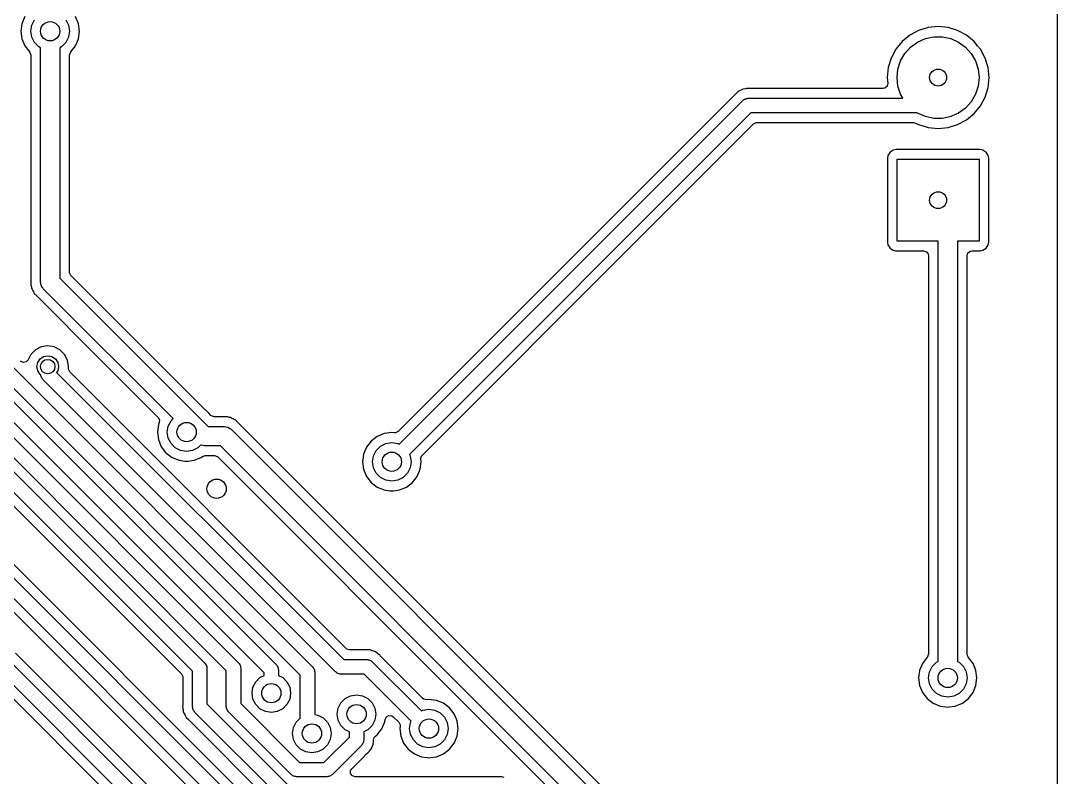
# Model space of a CAD drawing. Extents: x 0 to 2.79, y -2.39 to 0.
# Drawn here: x 1.945 to 2.791, y -1.131 to -0.514 of the extents above; entities that cross this region are included whole.
import ezdxf

# ---------------------------------------------------------------- set-up
doc = ezdxf.new("R2010")
doc.units = 0
doc.header["$MEASUREMENT"] = 0
doc.layers.add('BLACK', color=7, linetype='CONTINUOUS')

msp = doc.modelspace()

# ---------------------------------------------------------------- linework, layer by layer
at = {"layer": 'BLACK', "linetype": 'CONTINUOUS'}
for p, q in [((2.79093, -0.005098), (2.79093, -2.38703)), ((1.94864, -0.510912), (1.94626, -0.516663)), ((1.95431, -0.517968), (1.95655, -0.513578)), ((1.98203, -0.513578), (1.98427, -0.517968)), ((1.99232, -0.516663), (1.98994, -0.510912)), ((1.94626, -0.516663), (1.94545, -0.522835)), ((1.94545, -0.522835), (1.94545, -0.522835)), ((1.94545, -0.522835), (1.94626, -0.529006)), ((1.94626, -0.516663), (1.94626, -0.516663)), ((1.95354, -0.522835), (1.95431, -0.517968)), ((1.95431, -0.527701), (1.95354, -0.522835)), ((1.98427, -0.517968), (1.98504, -0.522835)), ((1.98504, -0.522835), (1.98427, -0.527701)), ((1.99314, -0.522835), (1.99232, -0.516663)), ((1.99232, -0.529006), (1.99314, -0.522835)), ((2.6778, -0.522235), (2.67061, -0.526075)), ((2.68559, -0.51987), (2.6778, -0.522235)), ((2.6937, -0.519072), (2.68559, -0.51987)), ((2.68559, -0.51987), (2.68559, -0.51987)), ((2.70181, -0.51987), (2.6937, -0.519072)), ((2.6937, -0.519072), (2.6937, -0.519072)), ((2.7096, -0.522235), (2.70181, -0.51987)), ((2.70181, -0.51987), (2.70181, -0.51987)), ((2.71679, -0.526075), (2.7096, -0.522235)), ((1.94626, -0.529006), (1.94626, -0.529007)), ((1.94626, -0.529007), (1.94864, -0.534757)), ((1.95655, -0.532091), (1.95431, -0.527701)), ((1.96003, -0.535575), (1.95655, -0.532091)), ((1.98203, -0.532091), (1.97855, -0.535575)), ((1.98427, -0.527701), (1.98203, -0.532091)), ((1.98994, -0.534758), (1.99232, -0.529006)), ((2.66431, -0.531244), (2.65915, -0.537541)), ((2.67061, -0.526075), (2.66431, -0.531244)), ((2.66431, -0.531244), (2.66431, -0.531244)), ((2.67131, -0.535761), (2.67697, -0.531649)), ((2.67697, -0.531649), (2.68336, -0.528803)), ((2.68336, -0.528803), (2.6902, -0.527349)), ((2.6902, -0.527349), (2.6972, -0.527349)), ((2.6972, -0.527349), (2.70404, -0.528803)), ((2.70404, -0.528803), (2.71043, -0.531649)), ((2.71043, -0.531649), (2.71609, -0.535761)), ((2.72171, -0.530112), (2.71679, -0.526075)), ((2.72309, -0.531244), (2.72171, -0.530112)), ((2.72597, -0.534757), (2.72309, -0.531244)), ((2.72309, -0.531244), (2.72309, -0.531244)), ((1.94864, -0.534757), (1.94864, -0.534757)), ((1.94864, -0.534757), (1.95259, -0.539899)), ((1.95259, -0.539899), (1.95253, -0.539941)), ((1.95253, -0.539941), (1.95348, -0.541794)), ((1.96142, -0.536279), (1.96003, -0.535575)), ((1.96142, -0.727396), (1.96142, -0.536279)), ((1.97855, -0.535575), (1.97717, -0.536279)), ((1.97717, -0.536279), (1.97717, -0.724135)), ((1.98506, -0.542404), (1.9858, -0.540113)), ((1.9858, -0.540113), (1.98609, -0.539777)), ((1.98609, -0.539777), (1.98615, -0.539696)), ((1.98615, -0.539696), (1.98994, -0.534758)), ((2.65915, -0.537541), (2.65531, -0.544726)), ((2.66313, -0.547019), (2.66663, -0.54096)), ((2.66663, -0.54096), (2.67131, -0.535761)), ((2.71609, -0.535761), (2.72077, -0.54096)), ((2.72077, -0.54096), (2.72427, -0.547019)), ((2.72826, -0.537541), (2.72597, -0.534757)), ((2.7321, -0.544726), (2.72826, -0.537541)), ((1.95348, -0.541794), (1.95352, -0.542404)), ((1.95352, -0.542404), (1.95352, -0.729894)), ((1.98506, -0.719251), (1.98506, -0.542404)), ((2.65531, -0.544726), (2.65294, -0.552522)), ((2.66097, -0.553672), (2.66313, -0.547019)), ((2.72427, -0.547019), (2.72643, -0.553672)), ((2.73366, -0.549892), (2.7321, -0.544726)), ((2.65294, -0.552522), (2.65214, -0.56063)), ((2.65294, -0.552522), (2.65294, -0.552522)), ((2.66024, -0.56063), (2.66097, -0.553672)), ((2.72643, -0.553672), (2.72717, -0.56063)), ((2.73446, -0.552522), (2.73366, -0.549892)), ((2.73526, -0.56063), (2.73446, -0.552522)), ((2.73446, -0.552522), (2.73446, -0.552522)), ((2.65261, -0.565386), (2.65209, -0.567739)), ((2.65214, -0.56063), (2.65214, -0.56063)), ((2.65214, -0.56063), (2.65261, -0.565386)), ((2.66097, -0.567588), (2.66024, -0.56063)), ((2.72717, -0.56063), (2.72643, -0.567588)), ((2.73446, -0.568737), (2.73526, -0.56063)), ((2.73526, -0.56063), (2.73526, -0.56063)), ((2.5286, -0.573937), (2.25322, -0.849315)), ((2.52865, -0.573879), (2.5286, -0.573937)), ((2.52999, -0.572424), (2.52865, -0.573879)), ((2.53022, -0.572247), (2.52999, -0.572424)), ((2.53045, -0.572079), (2.53022, -0.572247)), ((2.53223, -0.57121), (2.53045, -0.572079)), ((2.5323, -0.571173), (2.53223, -0.57121)), ((2.53404, -0.570233), (2.5323, -0.571173)), ((2.53431, -0.570139), (2.53404, -0.570233)), ((2.53459, -0.570056), (2.53431, -0.570139)), ((2.53655, -0.569812), (2.53459, -0.570056)), ((2.53663, -0.5698), (2.53655, -0.569812)), ((2.53744, -0.569665), (2.53663, -0.5698)), ((2.53761, -0.569665), (2.53744, -0.569665)), ((2.53785, -0.56965), (2.53761, -0.569665)), ((2.53916, -0.569487), (2.53785, -0.56965)), ((2.53962, -0.569582), (2.53916, -0.569487)), ((2.54042, -0.569665), (2.53962, -0.569582)), ((2.64873, -0.569665), (2.54042, -0.569665)), ((2.65029, -0.569339), (2.64873, -0.569665)), ((2.65209, -0.567739), (2.65029, -0.569339)), ((2.66313, -0.574241), (2.66097, -0.567588)), ((2.66504, -0.577559), (2.66313, -0.574241)), ((2.72427, -0.574241), (2.72077, -0.5803)), ((2.72643, -0.567588), (2.72427, -0.574241)), ((2.7321, -0.576534), (2.73446, -0.568738)), ((2.73446, -0.568738), (2.73446, -0.568737)), ((2.25406, -0.859632), (2.53441, -0.579289)), ((2.53441, -0.579289), (2.53508, -0.5789)), ((2.53508, -0.5789), (2.53563, -0.57835)), ((2.53563, -0.57835), (2.53638, -0.578149)), ((2.53638, -0.578149), (2.53705, -0.57776)), ((2.53705, -0.57776), (2.53783, -0.57776)), ((2.53783, -0.57776), (2.53858, -0.577559)), ((2.53858, -0.577559), (2.66504, -0.577559)), ((2.72077, -0.5803), (2.71609, -0.585499)), ((2.72826, -0.583719), (2.7321, -0.576534)), ((2.54103, -0.58937), (2.26241, -0.867984)), ((2.67664, -0.58937), (2.54103, -0.58937)), ((2.67697, -0.589611), (2.67664, -0.58937)), ((2.68336, -0.592457), (2.67697, -0.589611)), ((2.71043, -0.589611), (2.70404, -0.592457)), ((2.71609, -0.585499), (2.71043, -0.589611)), ((2.71679, -0.595184), (2.72309, -0.590016)), ((2.72309, -0.590016), (2.72826, -0.583719)), ((2.44669, -0.694872), (2.54316, -0.598405)), ((2.54316, -0.598405), (2.5453, -0.597312)), ((2.5453, -0.597312), (2.54591, -0.597264)), ((2.54591, -0.597264), (2.67353, -0.597264)), ((2.67353, -0.597264), (2.67536, -0.597724)), ((2.67536, -0.597724), (2.6778, -0.599025)), ((2.6778, -0.599025), (2.6778, -0.599025)), ((2.6778, -0.599025), (2.68323, -0.600672)), ((2.6902, -0.593911), (2.68336, -0.592457)), ((2.6972, -0.593911), (2.6902, -0.593911)), ((2.70404, -0.592457), (2.6972, -0.593911)), ((2.70181, -0.60139), (2.7096, -0.599025)), ((2.7096, -0.599025), (2.71679, -0.595184)), ((2.68323, -0.600672), (2.68559, -0.60139)), ((2.68559, -0.60139), (2.68559, -0.60139)), ((2.68559, -0.60139), (2.6937, -0.602188)), ((2.6937, -0.602188), (2.70181, -0.60139)), ((2.6937, -0.602188), (2.6937, -0.602188)), ((2.6937, -0.602188), (2.6937, -0.602188)), ((2.70181, -0.60139), (2.70181, -0.60139)), ((2.70181, -0.60139), (2.70181, -0.60139)), ((2.6528, -0.624086), (2.65234, -0.626387)), ((2.65455, -0.621474), (2.6528, -0.624085)), ((2.6528, -0.624085), (2.6528, -0.624086)), ((2.65716, -0.61973), (2.65455, -0.621474)), ((2.65455, -0.621474), (2.65455, -0.621474)), ((2.65946, -0.619272), (2.65716, -0.61973)), ((2.65716, -0.61973), (2.65716, -0.61973)), ((2.72794, -0.619272), (2.65946, -0.619272)), ((2.65946, -0.619272), (2.65946, -0.619272)), ((2.65946, -0.619272), (2.65946, -0.619272)), ((2.73025, -0.61973), (2.72794, -0.619272)), ((2.72794, -0.619272), (2.72794, -0.619272)), ((2.73109, -0.620294), (2.73025, -0.61973)), ((2.73025, -0.61973), (2.73025, -0.61973)), ((2.73025, -0.61973), (2.73025, -0.61973)), ((2.73025, -0.61973), (2.73025, -0.61973)), ((2.73286, -0.621474), (2.73109, -0.620294)), ((2.7346, -0.624085), (2.73286, -0.621474)), ((2.73506, -0.626388), (2.7346, -0.624085)), ((2.65234, -0.626387), (2.65234, -0.626388)), ((2.65234, -0.626388), (2.65234, -0.694872)), ((2.66024, -0.694094), (2.66024, -0.627165)), ((2.66024, -0.627165), (2.72717, -0.627165)), ((2.72717, -0.627165), (2.72717, -0.694094)), ((2.73506, -0.694872), (2.73506, -0.626388)), ((2.27273, -0.86883), (2.44669, -0.694872)), ((2.65234, -0.694872), (2.6528, -0.697174)), ((2.65234, -0.694872), (2.65234, -0.694872)), ((2.6528, -0.697174), (2.6528, -0.697175)), ((2.6528, -0.697175), (2.65449, -0.699704)), ((2.65449, -0.699704), (2.65455, -0.699786)), ((2.65455, -0.699786), (2.65716, -0.70153)), ((2.65716, -0.70153), (2.65891, -0.701878)), ((2.65891, -0.701878), (2.65946, -0.701988)), ((2.6937, -0.694094), (2.66024, -0.694094)), ((2.6937, -1.03695), (2.6937, -0.694094)), ((2.72717, -0.694094), (2.70945, -0.694094)), ((2.70945, -0.694094), (2.70945, -1.03695)), ((2.72794, -0.701988), (2.73025, -0.70153)), ((2.73025, -0.70153), (2.73286, -0.699786)), ((2.73286, -0.699786), (2.7346, -0.697174)), ((2.7346, -0.697174), (2.73506, -0.694872)), ((1.78871, -0.703698), (2.12307, -1.03806)), ((2.65946, -0.701988), (2.65946, -0.701988)), ((2.65946, -0.701988), (2.65946, -0.701988)), ((2.65946, -0.701988), (2.68191, -0.701988)), ((2.68191, -0.701988), (2.6842, -0.702733)), ((2.6842, -0.702733), (2.68562, -0.704681)), ((2.68562, -0.704681), (2.68581, -0.705886)), ((2.68581, -0.705886), (2.68581, -1.03082)), ((2.71734, -0.705886), (2.71809, -0.703595)), ((2.71734, -1.03082), (2.71734, -0.705886)), ((2.71809, -0.703595), (2.72004, -0.702179)), ((2.72004, -0.702179), (2.72124, -0.701988)), ((2.72124, -0.701988), (2.72794, -0.701988)), ((2.72794, -0.701988), (2.72794, -0.701988)), ((2.11299, -1.04469), (1.78209, -0.71378)), ((1.82953, -0.715296), (2.15391, -1.03968)), ((2.14383, -1.0463), (1.81945, -0.721918)), ((1.97717, -0.724135), (2.09831, -0.845276)), ((1.98511, -0.71986), (1.98506, -0.719251)), ((1.9862, -0.722007), (1.98511, -0.71986)), ((2.09602, -0.831823), (1.9862, -0.722007)), ((1.95352, -0.729894), (1.95382, -0.730797)), ((1.95382, -0.730797), (1.95396, -0.731392)), ((1.95396, -0.731392), (1.95411, -0.73233)), ((1.95411, -0.73233), (1.95454, -0.733176)), ((1.95454, -0.733176), (1.95477, -0.733741)), ((1.95477, -0.733741), (1.95507, -0.734644)), ((1.95507, -0.734644), (1.95507, -0.734644)), ((1.95507, -0.734644), (1.95563, -0.735413)), ((1.95563, -0.735413), (1.95594, -0.735934)), ((1.96171, -0.728684), (1.96142, -0.727396)), ((1.96186, -0.729997), (1.96171, -0.728684)), ((1.9621, -0.730376), (1.96186, -0.729997)), ((1.9622, -0.730813), (1.9621, -0.730376)), ((1.96302, -0.731846), (1.9622, -0.730813)), ((1.96372, -0.732964), (1.96302, -0.731846)), ((2.06961, -0.838851), (1.96372, -0.732964)), ((1.88543, -0.743363), (2.18344, -1.04137)), ((1.95594, -0.735934), (1.95638, -0.73678)), ((1.95638, -0.73678), (1.95638, -0.73678)), ((1.95638, -0.73678), (1.95717, -0.737571)), ((1.95717, -0.737571), (1.95717, -0.737571)), ((1.95717, -0.737571), (1.95726, -0.737668)), ((1.95726, -0.737668), (1.95726, -0.737669)), ((1.95726, -0.737669), (2.01009, -0.790491)), ((2.17336, -1.04799), (1.87535, -0.749984)), ((1.81205, -0.754879), (2.09551, -1.03834)), ((2.08543, -1.04497), (1.80543, -0.764961)), ((1.8033, -0.773996), (2.0764, -1.04709)), ((1.95735, -0.782735), (1.9536, -0.786487)), ((1.96208, -0.780326), (1.95735, -0.782735)), ((1.96732, -0.779496), (1.96208, -0.780326)), ((1.96208, -0.780326), (1.96208, -0.780326)), ((1.97256, -0.780326), (1.96732, -0.779496)), ((1.97729, -0.782735), (1.97256, -0.780326)), ((1.97256, -0.780326), (1.97256, -0.780326)), ((1.98104, -0.786487), (1.97729, -0.782735)), ((1.97729, -0.782735), (1.97729, -0.782735)), ((1.94727, -0.792982), (1.94512, -0.791889)), ((1.94965, -0.792606), (1.94727, -0.792982)), ((1.95135, -0.790902), (1.94965, -0.792606)), ((1.9536, -0.786487), (1.95135, -0.790902)), ((1.95846, -0.796457), (1.95914, -0.793067)), ((1.95914, -0.793067), (1.96106, -0.790193)), ((1.96106, -0.790193), (1.96393, -0.788273)), ((1.96393, -0.788273), (1.96732, -0.787598)), ((1.96732, -0.787598), (1.97071, -0.788273)), ((1.97071, -0.788273), (1.97359, -0.790193)), ((1.97359, -0.790193), (1.97551, -0.793067)), ((1.97551, -0.793067), (1.97618, -0.796457)), ((1.98345, -0.791216), (1.98104, -0.786487)), ((1.98428, -0.796457), (1.98345, -0.791216)), ((2.01009, -0.790491), (2.05741, -0.837813)), ((1.95914, -0.799847), (1.95846, -0.796457)), ((1.96106, -0.80272), (1.95914, -0.799847)), ((1.96161, -0.80309), (1.96106, -0.80272)), ((1.96162, -0.803113), (1.96161, -0.80309)), ((1.96162, -0.803891), (1.96162, -0.803113)), ((1.97551, -0.799847), (1.97457, -0.801254)), ((1.97457, -0.801254), (2.20875, -1.03543)), ((1.97618, -0.796457), (1.97551, -0.799847)), ((1.98414, -0.797388), (1.98428, -0.796457)), ((1.98414, -0.798608), (1.98414, -0.797388)), ((1.98523, -0.800754), (1.98414, -0.798608)), ((2.21087, -1.0264), (1.98523, -0.800754)), ((1.96201, -0.804564), (1.96162, -0.803891)), ((1.96221, -0.805315), (1.96201, -0.804564)), ((1.96276, -0.805865), (1.96221, -0.805315)), ((1.96315, -0.806538), (1.96276, -0.805865)), ((2.20212, -1.04551), (1.96315, -0.806538)), ((2.09621, -0.831991), (2.09602, -0.831823)), ((2.09749, -0.832971), (2.09621, -0.831991)), ((2.09749, -0.832972), (2.09749, -0.832971)), ((2.09749, -0.832971), (2.09749, -0.832971)), ((2.09749, -0.832971), (2.09749, -0.832971)), ((2.09749, -0.832971), (2.09749, -0.832971)), ((2.09847, -0.834249), (2.09749, -0.832972)), ((2.09863, -0.83444), (2.09847, -0.834249)), ((2.10043, -0.83624), (2.09863, -0.83444)), ((2.1009, -0.836638), (2.10043, -0.83624)), ((2.10319, -0.837382), (2.1009, -0.836638)), ((2.05759, -0.843661), (2.05678, -0.849833)), ((2.05741, -0.837813), (2.0585, -0.83996)), ((2.05825, -0.842061), (2.05759, -0.843661)), ((2.05759, -0.843661), (2.05759, -0.843661)), ((2.0585, -0.83996), (2.05825, -0.842061)), ((2.06488, -0.849833), (2.06565, -0.844966)), ((2.06565, -0.844966), (2.06788, -0.840576)), ((2.06788, -0.840576), (2.06961, -0.838851)), ((2.09831, -0.845276), (2.11142, -0.845276)), ((2.11266, -0.837382), (2.10319, -0.837382)), ((2.11142, -0.845276), (2.11271, -0.84557)), ((2.11391, -0.837382), (2.11266, -0.837382)), ((2.11271, -0.84557), (2.11402, -0.845717)), ((2.11482, -0.837675), (2.11391, -0.837382)), ((2.11391, -0.837382), (2.11391, -0.837382)), ((2.11541, -0.837818), (2.11482, -0.837675)), ((2.11635, -0.837967), (2.11541, -0.837818)), ((2.1172, -0.838398), (2.11635, -0.837967)), ((2.11776, -0.838632), (2.1172, -0.838398)), ((2.11866, -0.838925), (2.11776, -0.838632)), ((2.1192, -0.839311), (2.11866, -0.838925)), ((2.11866, -0.838925), (2.11866, -0.838925)), ((2.11943, -0.839484), (2.1192, -0.839311)), ((2.11995, -0.839803), (2.11943, -0.839484)), ((2.1208, -0.840234), (2.11995, -0.839803)), ((2.12159, -0.841025), (2.1208, -0.840234)), ((2.1208, -0.840234), (2.1208, -0.840234)), ((2.12169, -0.841123), (2.12159, -0.841025)), ((2.12159, -0.841025), (2.12159, -0.841025)), ((2.15458, -0.874016), (2.12169, -0.841123)), ((2.12169, -0.841123), (2.12169, -0.841123)), ((1.82386, -0.853304), (2.14497, -1.17441)), ((2.14709, -1.16537), (1.83074, -0.84902)), ((2.05678, -0.849833), (2.05678, -0.849833)), ((2.05678, -0.849833), (2.05759, -0.856004)), ((2.06565, -0.854699), (2.06488, -0.849833)), ((2.11402, -0.845717), (2.1144, -0.845956)), ((2.1144, -0.845956), (2.11483, -0.846055)), ((2.11483, -0.846055), (2.11587, -0.846879)), ((2.11587, -0.846879), (2.11699, -0.847582)), ((2.11699, -0.847582), (2.55675, -1.28734)), ((2.23611, -0.853365), (2.23117, -0.857154)), ((2.24186, -0.850983), (2.23611, -0.853365)), ((2.23611, -0.853365), (2.23611, -0.853365)), ((2.24803, -0.85017), (2.24186, -0.850982)), ((2.24186, -0.850982), (2.24186, -0.850983)), ((2.24995, -0.850423), (2.24803, -0.85017)), ((2.24803, -0.85017), (2.24803, -0.85017)), ((2.25107, -0.850408), (2.24995, -0.850423)), ((2.25322, -0.849315), (2.25107, -0.850408)), ((2.05759, -0.856004), (2.05759, -0.856005)), ((2.05759, -0.856005), (2.05997, -0.861756)), ((2.05997, -0.861756), (2.05997, -0.861756)), ((2.05997, -0.861756), (2.06351, -0.866358)), ((2.06788, -0.859089), (2.06565, -0.854699)), ((2.07137, -0.862573), (2.06788, -0.859089)), ((2.09209, -0.860361), (2.08988, -0.862573)), ((2.09244, -0.860582), (2.09209, -0.860361)), ((2.09376, -0.86073), (2.09244, -0.860582)), ((2.09504, -0.861024), (2.09376, -0.86073)), ((2.10816, -0.861024), (2.09504, -0.861024)), ((2.54331, -1.29617), (2.10816, -0.861024)), ((2.22738, -0.862093), (2.225, -0.867844)), ((2.23117, -0.857154), (2.22738, -0.862093)), ((2.22738, -0.862093), (2.22738, -0.862093)), ((2.23117, -0.857154), (2.23117, -0.857154)), ((2.23529, -0.864759), (2.23878, -0.861275)), ((2.23878, -0.861275), (2.24317, -0.859038)), ((2.24317, -0.859038), (2.24803, -0.858268)), ((2.24803, -0.858268), (2.2529, -0.859038)), ((2.2529, -0.859038), (2.25406, -0.859632)), ((2.13834, -1.18449), (1.81724, -0.863386)), ((2.06351, -0.866358), (2.06376, -0.866694)), ((2.06376, -0.866694), (2.0687, -0.870484)), ((2.0687, -0.870484), (2.0687, -0.870484)), ((2.0687, -0.870484), (2.0687, -0.870484)), ((2.0687, -0.870484), (2.07445, -0.872866)), ((2.07576, -0.86481), (2.07137, -0.862573)), ((2.08062, -0.865581), (2.07576, -0.86481)), ((2.08549, -0.86481), (2.08062, -0.865581)), ((2.08988, -0.862573), (2.08549, -0.86481)), ((2.0868, -0.872866), (2.09255, -0.870484)), ((2.09255, -0.870484), (2.09354, -0.869723)), ((2.09255, -0.870484), (2.09255, -0.870484)), ((2.09255, -0.870484), (2.09255, -0.870484)), ((2.09354, -0.869723), (2.09581, -0.868919)), ((2.09581, -0.868919), (2.09591, -0.868917)), ((2.09591, -0.868917), (2.10327, -0.868917)), ((2.10327, -0.868917), (2.10556, -0.869662)), ((2.10556, -0.869662), (2.10603, -0.870059)), ((2.10603, -0.870059), (2.31997, -1.084)), ((2.225, -0.867844), (2.22419, -0.874016)), ((2.225, -0.867844), (2.225, -0.867844)), ((2.23228, -0.874016), (2.23305, -0.869149)), ((2.23305, -0.869149), (2.23529, -0.864759)), ((2.26241, -0.867984), (2.26301, -0.869149)), ((2.26301, -0.869149), (2.26378, -0.874016)), ((2.27162, -0.872094), (2.27206, -0.869726)), ((2.27206, -0.869726), (2.27273, -0.86883)), ((2.07445, -0.872866), (2.07445, -0.872866)), ((2.07445, -0.872866), (2.07908, -0.873475)), ((2.07908, -0.873475), (2.08062, -0.873679)), ((2.08062, -0.873679), (2.08186, -0.873516)), ((2.08062, -0.873679), (2.08062, -0.873679)), ((2.08062, -0.873679), (2.08062, -0.873679)), ((2.08186, -0.873516), (2.0868, -0.872866)), ((2.56321, -1.28264), (2.15458, -0.874016)), ((2.22419, -0.874016), (2.22419, -0.874016)), ((2.22419, -0.874016), (2.225, -0.880187)), ((2.23305, -0.878882), (2.23228, -0.874016)), ((2.23529, -0.883272), (2.23305, -0.878882)), ((2.26301, -0.878882), (2.26077, -0.883272)), ((2.26378, -0.874016), (2.26301, -0.878882)), ((2.27106, -0.880187), (2.27188, -0.874016)), ((2.27188, -0.874016), (2.27162, -0.872094)), ((2.225, -0.880187), (2.225, -0.880188)), ((2.225, -0.880188), (2.22738, -0.885939)), ((2.22738, -0.885939), (2.22738, -0.885939)), ((2.22738, -0.885939), (2.23117, -0.890877)), ((2.23878, -0.886756), (2.23529, -0.883272)), ((2.24317, -0.888993), (2.23878, -0.886756)), ((2.25729, -0.886756), (2.2529, -0.888993)), ((2.26077, -0.883272), (2.25729, -0.886756)), ((2.26489, -0.890877), (2.26868, -0.885939)), ((2.26868, -0.885939), (2.27106, -0.880187)), ((2.23117, -0.890877), (2.23117, -0.890877)), ((2.23117, -0.890877), (2.23611, -0.894667)), ((2.23611, -0.894667), (2.24186, -0.897049)), ((2.24803, -0.889764), (2.24317, -0.888993)), ((2.2529, -0.888993), (2.24803, -0.889764)), ((2.2542, -0.897049), (2.25995, -0.894667)), ((2.25995, -0.894667), (2.26489, -0.890877)), ((2.24186, -0.897049), (2.24649, -0.897658)), ((2.24649, -0.897658), (2.24803, -0.897861)), ((2.24803, -0.897861), (2.24927, -0.897699)), ((2.24803, -0.897861), (2.24803, -0.897861)), ((2.24803, -0.897861), (2.24803, -0.897861)), ((2.24927, -0.897699), (2.2542, -0.897049)), ((1.91255, -0.969856), (2.13146, -1.18877)), ((2.09742, -1.18656), (1.94098, -1.03012)), ((2.21134, -1.02679), (2.21087, -1.0264)), ((2.21363, -1.02754), (2.21134, -1.02679)), ((2.22763, -1.02754), (2.21363, -1.02754)), ((2.22771, -1.02754), (2.22763, -1.02754)), ((2.22958, -1.02746), (2.22771, -1.02754)), ((2.22968, -1.02746), (2.22958, -1.02746)), ((2.22997, -1.02749), (2.22968, -1.02746)), ((2.22968, -1.02746), (2.22968, -1.02746)), ((2.23026, -1.02754), (2.22997, -1.02749)), ((2.23213, -1.02818), (2.23026, -1.02754)), ((2.2322, -1.02821), (2.23213, -1.02818)), ((2.23225, -1.02822), (2.2322, -1.02821)), ((2.2341, -1.02877), (2.23225, -1.02822)), ((2.23436, -1.0289), (2.2341, -1.02877)), ((2.2341, -1.02877), (2.2341, -1.02877)), ((2.23461, -1.02903), (2.23436, -1.0289)), ((2.23617, -1.03025), (2.23461, -1.02903)), ((2.23624, -1.0303), (2.23617, -1.03025)), ((2.2369, -1.03077), (2.23624, -1.0303)), ((2.23702, -1.03089), (2.2369, -1.03077)), ((2.2372, -1.03105), (2.23702, -1.03089)), ((2.23825, -1.03186), (2.2372, -1.03105)), ((2.68581, -1.03082), (2.68506, -1.03311)), ((2.71739, -1.03143), (2.71734, -1.03082)), ((2.71834, -1.03329), (2.71739, -1.03143)), ((1.9341, -1.03441), (2.09485, -1.19516)), ((2.09551, -1.03834), (2.0959, -1.03902)), ((2.0959, -1.03902), (2.09645, -1.03957)), ((2.09645, -1.03957), (2.09665, -1.04032)), ((2.12307, -1.03806), (2.12346, -1.03874)), ((2.12346, -1.03874), (2.12401, -1.03929)), ((2.12401, -1.03929), (2.12421, -1.04004)), ((2.12421, -1.04004), (2.1246, -1.04071)), ((2.15391, -1.03968), (2.1543, -1.04035)), ((2.20875, -1.03543), (2.22795, -1.03543)), ((2.22795, -1.03543), (2.2287, -1.03563)), ((2.2287, -1.03563), (2.22948, -1.03563)), ((2.22948, -1.03563), (2.23015, -1.03602)), ((2.23015, -1.03602), (2.23091, -1.03622)), ((2.23091, -1.03622), (2.23146, -1.03677)), ((2.23146, -1.03677), (2.23213, -1.03716)), ((2.23213, -1.03716), (2.27229, -1.07733)), ((2.2385, -1.03225), (2.23825, -1.03186)), ((2.23901, -1.03288), (2.2385, -1.03225)), ((2.27314, -1.06701), (2.23901, -1.03288)), ((2.68092, -1.03847), (2.67854, -1.04422)), ((2.68477, -1.03345), (2.68092, -1.03847)), ((2.68092, -1.03847), (2.68092, -1.03847)), ((2.68506, -1.03311), (2.68477, -1.03345)), ((2.68883, -1.04114), (2.69232, -1.03765)), ((2.69232, -1.03765), (2.6937, -1.03695)), ((2.70945, -1.03695), (2.71083, -1.03765)), ((2.71083, -1.03765), (2.71432, -1.04114)), ((2.71828, -1.03333), (2.71834, -1.03329)), ((2.72223, -1.03847), (2.71828, -1.03333)), ((2.72395, -1.04264), (2.72223, -1.03847)), ((2.72223, -1.03847), (2.72223, -1.03847)), ((2.0865, -1.20351), (1.92748, -1.04449)), ((2.0764, -1.04709), (2.07749, -1.04924)), ((2.08543, -1.07402), (2.08543, -1.04497)), ((2.09665, -1.04032), (2.09704, -1.04099)), ((2.09704, -1.04099), (2.09704, -1.04177)), ((2.09704, -1.04177), (2.09724, -1.04252)), ((2.09724, -1.04252), (2.09724, -1.07157)), ((2.11299, -1.07374), (2.11299, -1.04469)), ((2.1246, -1.04071), (2.1246, -1.04149)), ((2.1246, -1.04149), (2.1248, -1.04224)), ((2.1248, -1.04224), (2.1248, -1.07129)), ((2.14048, -1.0501), (2.14383, -1.0484)), ((2.14383, -1.0484), (2.14383, -1.0463)), ((2.1543, -1.04035), (2.15485, -1.0409)), ((2.15485, -1.0409), (2.15505, -1.04165)), ((2.15505, -1.04165), (2.15544, -1.04233)), ((2.15544, -1.04233), (2.15544, -1.0431)), ((2.15544, -1.0431), (2.15564, -1.04386)), ((2.15564, -1.04386), (2.15564, -1.0484)), ((2.15564, -1.0484), (2.15899, -1.0501)), ((2.17336, -1.08321), (2.17336, -1.04799)), ((2.18344, -1.04137), (2.18383, -1.04204)), ((2.18383, -1.04204), (2.18438, -1.04259)), ((2.18438, -1.04259), (2.18458, -1.04334)), ((2.18458, -1.04334), (2.18497, -1.04402)), ((2.18497, -1.04402), (2.18497, -1.04479)), ((2.18497, -1.04479), (2.18517, -1.04554)), ((2.18517, -1.04554), (2.18517, -1.0803)), ((2.2028, -1.0459), (2.20212, -1.04551)), ((2.20335, -1.04645), (2.2028, -1.0459)), ((2.2041, -1.04665), (2.20335, -1.04645)), ((2.20477, -1.04704), (2.2041, -1.04665)), ((2.20555, -1.04704), (2.20477, -1.04704)), ((2.2063, -1.04724), (2.20555, -1.04704)), ((2.22551, -1.04724), (2.2063, -1.04724)), ((2.26394, -1.08568), (2.22551, -1.04724)), ((2.67854, -1.04422), (2.67773, -1.05039)), ((2.67854, -1.04422), (2.67854, -1.04422)), ((2.68583, -1.05039), (2.6866, -1.04553)), ((2.6866, -1.04553), (2.68883, -1.04114)), ((2.71432, -1.04114), (2.71655, -1.04553)), ((2.71655, -1.04553), (2.71732, -1.05039)), ((2.72461, -1.04422), (2.72395, -1.04264)), ((2.72542, -1.05039), (2.72461, -1.04422)), ((1.92535, -1.05352), (2.0779, -1.20608)), ((2.07749, -1.04924), (2.07754, -1.04985)), ((2.07754, -1.04985), (2.07754, -1.07218)), ((2.13476, -1.05798), (2.13699, -1.05359)), ((2.13699, -1.05359), (2.14048, -1.0501)), ((2.15899, -1.0501), (2.16248, -1.05359)), ((2.16248, -1.05359), (2.16471, -1.05798)), ((2.67773, -1.05039), (2.67773, -1.05039)), ((2.67773, -1.05039), (2.67854, -1.05657)), ((2.67854, -1.05657), (2.67854, -1.05657)), ((2.67854, -1.05657), (2.68092, -1.06232)), ((2.6866, -1.05526), (2.68583, -1.05039)), ((2.68883, -1.05965), (2.6866, -1.05526)), ((2.71655, -1.05526), (2.71432, -1.05965)), ((2.71732, -1.05039), (2.71655, -1.05526)), ((2.72223, -1.06232), (2.72461, -1.05657)), ((2.72461, -1.05657), (2.72542, -1.05039)), ((2.13399, -1.06284), (2.13476, -1.05798)), ((2.13476, -1.06771), (2.13399, -1.06284)), ((2.16471, -1.05798), (2.16548, -1.06284)), ((2.16548, -1.06284), (2.16471, -1.06771)), ((2.21003, -1.06718), (2.21442, -1.06494)), ((2.21442, -1.06494), (2.21929, -1.06417)), ((2.21929, -1.06417), (2.22416, -1.06494)), ((2.22416, -1.06494), (2.22855, -1.06718)), ((2.68092, -1.06232), (2.68092, -1.06232)), ((2.68092, -1.06232), (2.68387, -1.06616)), ((2.69232, -1.06313), (2.68883, -1.05965)), ((2.69671, -1.06537), (2.69232, -1.06313)), ((2.70157, -1.06614), (2.69671, -1.06537)), ((2.70644, -1.06537), (2.70157, -1.06614)), ((2.71083, -1.06313), (2.70644, -1.06537)), ((2.71432, -1.05965), (2.71083, -1.06313)), ((2.71844, -1.06726), (2.72223, -1.06232)), ((2.07746, -1.07298), (2.07736, -1.07344)), ((2.07736, -1.07344), (2.07752, -1.07475)), ((2.07754, -1.07218), (2.07746, -1.07298)), ((2.09724, -1.07157), (2.16465, -1.13898)), ((2.11319, -1.07449), (2.11299, -1.07374)), ((2.1248, -1.07129), (2.1728, -1.11929)), ((2.13699, -1.0721), (2.13476, -1.06771)), ((2.14048, -1.07558), (2.13699, -1.0721)), ((2.16248, -1.0721), (2.15899, -1.07558)), ((2.16471, -1.06771), (2.16248, -1.0721)), ((2.20431, -1.07505), (2.20655, -1.07066)), ((2.20655, -1.07066), (2.21003, -1.06718)), ((2.22855, -1.06718), (2.23203, -1.07066)), ((2.23203, -1.07066), (2.23427, -1.07505)), ((2.27404, -1.06768), (2.27314, -1.06701)), ((2.27641, -1.06812), (2.27404, -1.06768)), ((2.27833, -1.06787), (2.27641, -1.06812)), ((2.2845, -1.06868), (2.27833, -1.06787)), ((2.27833, -1.06787), (2.27833, -1.06787)), ((2.29025, -1.07106), (2.2845, -1.06868)), ((2.2845, -1.06868), (2.2845, -1.06868)), ((2.29519, -1.07485), (2.29025, -1.07106)), ((2.68387, -1.06616), (2.68471, -1.06726)), ((2.68471, -1.06726), (2.68965, -1.07104)), ((2.68965, -1.07104), (2.68965, -1.07104)), ((2.68965, -1.07104), (2.68965, -1.07104)), ((2.68965, -1.07104), (2.6954, -1.07343)), ((2.6954, -1.07343), (2.6954, -1.07343)), ((2.6954, -1.07343), (2.70003, -1.07404)), ((2.70281, -1.07408), (2.70775, -1.07343)), ((2.70775, -1.07343), (2.7135, -1.07104)), ((2.7135, -1.07104), (2.71844, -1.06726)), ((2.07752, -1.07475), (2.07754, -1.07499)), ((2.07754, -1.07499), (2.07754, -1.07516)), ((2.07754, -1.07516), (2.07767, -1.07597)), ((2.07767, -1.07597), (2.07769, -1.07605)), ((2.07769, -1.07605), (2.07793, -1.07801)), ((2.07793, -1.07801), (2.07801, -1.07829)), ((2.07801, -1.07829), (2.07811, -1.07856)), ((2.07811, -1.07856), (2.07905, -1.0803)), ((2.07905, -1.0803), (2.07908, -1.08037)), ((2.07908, -1.08037), (2.07995, -1.08214)), ((2.07995, -1.08214), (2.08012, -1.08238)), ((2.08012, -1.08238), (2.0803, -1.08261)), ((2.08563, -1.07477), (2.08543, -1.07402)), ((2.08563, -1.07554), (2.08563, -1.07477)), ((2.08602, -1.07622), (2.08563, -1.07554)), ((2.08622, -1.07697), (2.08602, -1.07622)), ((2.08677, -1.07752), (2.08622, -1.07697)), ((2.08716, -1.07819), (2.08677, -1.07752)), ((2.15803, -1.14906), (2.08716, -1.07819)), ((2.11319, -1.07526), (2.11319, -1.07449)), ((2.11358, -1.07594), (2.11319, -1.07526)), ((2.11378, -1.07669), (2.11358, -1.07594)), ((2.11433, -1.07724), (2.11378, -1.07669)), ((2.11472, -1.07791), (2.11433, -1.07724)), ((2.16618, -1.12937), (2.11472, -1.07791)), ((2.14487, -1.07782), (2.14048, -1.07558)), ((2.14974, -1.07859), (2.14487, -1.07782)), ((2.1546, -1.07782), (2.14974, -1.07859)), ((2.15899, -1.07558), (2.1546, -1.07782)), ((2.18517, -1.0803), (2.18774, -1.08071)), ((2.18774, -1.08071), (2.19213, -1.08295)), ((2.20354, -1.07992), (2.20431, -1.07505)), ((2.20431, -1.08479), (2.20354, -1.07992)), ((2.23427, -1.07505), (2.23504, -1.07992)), ((2.23504, -1.07992), (2.23427, -1.08479)), ((2.24256, -1.08433), (2.24359, -1.08215)), ((2.24359, -1.08215), (2.24571, -1.081)), ((2.24571, -1.081), (2.2481, -1.08132)), ((2.2481, -1.08132), (2.24918, -1.08208)), ((2.24918, -1.08208), (2.25363, -1.08653)), ((2.27229, -1.07733), (2.27346, -1.07674)), ((2.27346, -1.07674), (2.27833, -1.07596)), ((2.27833, -1.07596), (2.28319, -1.07674)), ((2.28319, -1.07674), (2.28758, -1.07897)), ((2.28758, -1.07897), (2.29107, -1.08246)), ((2.29898, -1.07979), (2.29519, -1.07485)), ((2.29519, -1.07485), (2.29519, -1.07485)), ((2.29519, -1.07485), (2.29519, -1.07485)), ((2.29519, -1.07485), (2.29519, -1.07485)), ((2.29519, -1.07485), (2.29519, -1.07485)), ((2.30071, -1.08397), (2.29898, -1.07979)), ((2.29898, -1.07979), (2.29898, -1.07979)), ((2.70003, -1.07404), (2.70157, -1.07424)), ((2.70157, -1.07424), (2.70281, -1.07408)), ((2.70157, -1.07424), (2.70157, -1.07424)), ((2.70157, -1.07424), (2.70157, -1.07424)), ((2.0803, -1.08261), (2.08175, -1.08395)), ((2.08175, -1.08395), (2.08181, -1.084)), ((2.08181, -1.084), (2.15115, -1.15334)), ((2.16712, -1.09569), (2.16789, -1.09082)), ((2.16789, -1.09082), (2.17013, -1.08643)), ((2.17013, -1.08643), (2.17336, -1.08321)), ((2.19213, -1.08295), (2.19561, -1.08643)), ((2.19561, -1.08643), (2.19785, -1.09082)), ((2.19785, -1.09082), (2.19862, -1.09569)), ((2.20655, -1.08918), (2.20431, -1.08479)), ((2.21003, -1.09266), (2.20655, -1.08918)), ((2.23203, -1.08918), (2.22855, -1.09266)), ((2.23427, -1.08479), (2.23203, -1.08918)), ((2.23994, -1.09184), (2.24232, -1.08609)), ((2.24232, -1.08609), (2.24256, -1.08433)), ((2.25363, -1.08653), (2.25472, -1.08867)), ((2.25473, -1.08979), (2.25448, -1.09171)), ((2.25472, -1.08867), (2.25473, -1.08979)), ((2.26258, -1.09171), (2.26335, -1.08685)), ((2.26335, -1.08685), (2.26394, -1.08568)), ((2.29107, -1.08246), (2.2933, -1.08685)), ((2.2933, -1.08685), (2.29407, -1.09171)), ((2.30136, -1.08554), (2.30071, -1.08397)), ((2.30217, -1.09171), (2.30136, -1.08554)), ((2.31997, -1.084), (2.5335, -1.29753)), ((2.16789, -1.10056), (2.16712, -1.09569)), ((2.19268, -1.11929), (2.21339, -1.09858)), ((2.19862, -1.09569), (2.19785, -1.10056)), ((2.21339, -1.09437), (2.21003, -1.09266)), ((2.21339, -1.09858), (2.21339, -1.09437)), ((2.22855, -1.09266), (2.2252, -1.09437)), ((2.2252, -1.09437), (2.2252, -1.10103)), ((2.23311, -1.1012), (2.23376, -1.09888)), ((2.23376, -1.09888), (2.23463, -1.09795)), ((2.23463, -1.09795), (2.23615, -1.09678)), ((2.23615, -1.09678), (2.23994, -1.09184)), ((2.25448, -1.09171), (2.25448, -1.09171)), ((2.25448, -1.09171), (2.25529, -1.09788)), ((2.25529, -1.09788), (2.25529, -1.09788)), ((2.25529, -1.09788), (2.25768, -1.10364)), ((2.26335, -1.09658), (2.26258, -1.09171)), ((2.26559, -1.10097), (2.26335, -1.09658)), ((2.2933, -1.09658), (2.29107, -1.10097)), ((2.29407, -1.09171), (2.2933, -1.09658)), ((2.29898, -1.10364), (2.30136, -1.09788)), ((2.30136, -1.09788), (2.30217, -1.09171)), ((2.17013, -1.10495), (2.16789, -1.10056)), ((2.17361, -1.10843), (2.17013, -1.10495)), ((2.19561, -1.10495), (2.19213, -1.10843)), ((2.19785, -1.10056), (2.19561, -1.10495)), ((2.22347, -1.1052), (2.1993, -1.12937)), ((2.22386, -1.10453), (2.22347, -1.1052)), ((2.22441, -1.10398), (2.22386, -1.10453)), ((2.22461, -1.10323), (2.22441, -1.10398)), ((2.225, -1.10256), (2.22461, -1.10323)), ((2.2252, -1.10103), (2.225, -1.10178)), ((2.225, -1.10178), (2.225, -1.10256)), ((2.23038, -1.10925), (2.2316, -1.10769)), ((2.2316, -1.10769), (2.23173, -1.10743)), ((2.2316, -1.10769), (2.2316, -1.10769)), ((2.23173, -1.10743), (2.23186, -1.10717)), ((2.23186, -1.10717), (2.23242, -1.10528)), ((2.23186, -1.10717), (2.23186, -1.10717)), ((2.23186, -1.10717), (2.23186, -1.10717)), ((2.23242, -1.10528), (2.23245, -1.1052)), ((2.23245, -1.1052), (2.23309, -1.10333)), ((2.23309, -1.10333), (2.23314, -1.10304)), ((2.23309, -1.10333), (2.23309, -1.10333)), ((2.23317, -1.10276), (2.23311, -1.1012)), ((2.23314, -1.10304), (2.23317, -1.10276)), ((2.23317, -1.10276), (2.23317, -1.10276)), ((2.25768, -1.10364), (2.25768, -1.10364)), ((2.25768, -1.10364), (2.26147, -1.10857)), ((2.26907, -1.10445), (2.26559, -1.10097)), ((2.27346, -1.10669), (2.26907, -1.10445)), ((2.27833, -1.10746), (2.27346, -1.10669)), ((2.28319, -1.10669), (2.27833, -1.10746)), ((2.28758, -1.10445), (2.28319, -1.10669)), ((2.29107, -1.10097), (2.28758, -1.10445)), ((2.29519, -1.10857), (2.29898, -1.10364)), ((2.178, -1.11067), (2.17361, -1.10843)), ((2.18287, -1.11144), (2.178, -1.11067)), ((2.18774, -1.11067), (2.18287, -1.11144)), ((2.19213, -1.10843), (2.18774, -1.11067)), ((2.2154, -1.12443), (2.22427, -1.11556)), ((2.22427, -1.11556), (2.22775, -1.11208)), ((2.22775, -1.11208), (2.22838, -1.11158)), ((2.22838, -1.11158), (2.22877, -1.11132)), ((2.22877, -1.11132), (2.22958, -1.11027)), ((2.22958, -1.11027), (2.22974, -1.11009)), ((2.22974, -1.11009), (2.22986, -1.10998)), ((2.22986, -1.10998), (2.23033, -1.10931)), ((2.23033, -1.10931), (2.23038, -1.10925)), ((2.26147, -1.10857), (2.26147, -1.10857)), ((2.26147, -1.10857), (2.2664, -1.11236)), ((2.2664, -1.11236), (2.2664, -1.11236)), ((2.2664, -1.11236), (2.2664, -1.11236)), ((2.2664, -1.11236), (2.27215, -1.11475)), ((2.27215, -1.11475), (2.27216, -1.11475)), ((2.27216, -1.11475), (2.27678, -1.11536)), ((2.27678, -1.11536), (2.27833, -1.11556)), ((2.27833, -1.11556), (2.27956, -1.1154)), ((2.27833, -1.11556), (2.27833, -1.11556)), ((2.27833, -1.11556), (2.27833, -1.11556)), ((2.27956, -1.1154), (2.2845, -1.11475)), ((2.2845, -1.11475), (2.29025, -1.11236)), ((2.29025, -1.11236), (2.29519, -1.10857)), ((2.1728, -1.11929), (2.19268, -1.11929)), ((2.21445, -1.12598), (2.2154, -1.12443)), ((2.16686, -1.12976), (2.16618, -1.12937)), ((2.16741, -1.13031), (2.16686, -1.12976)), ((2.16816, -1.13051), (2.16741, -1.13031)), ((2.16883, -1.1309), (2.16816, -1.13051)), ((2.16961, -1.1309), (2.16883, -1.1309)), ((2.17036, -1.1311), (2.16961, -1.1309)), ((2.19512, -1.1311), (2.17036, -1.1311)), ((2.19587, -1.1309), (2.19512, -1.1311)), ((2.19665, -1.1309), (2.19587, -1.1309)), ((2.19732, -1.13051), (2.19665, -1.1309)), ((2.19807, -1.13031), (2.19732, -1.13051)), ((2.19862, -1.12976), (2.19807, -1.13031)), ((2.1993, -1.12937), (2.19862, -1.12976)), ((2.21445, -1.12839), (2.21445, -1.12598)), ((2.21587, -1.13034), (2.21445, -1.12839)), ((2.21816, -1.13108), (2.21587, -1.13034)), ((2.33511, -1.13108), (2.21816, -1.13108)), ((2.33519, -1.13108), (2.33511, -1.13108)), ((2.33706, -1.131), (2.33519, -1.13108)), ((2.33716, -1.131), (2.33706, -1.131)), ((2.33745, -1.13104), (2.33716, -1.131)), ((2.33716, -1.131), (2.33716, -1.131)), ((2.33774, -1.13108), (2.33745, -1.13104)), ((2.33961, -1.13172), (2.33774, -1.13108))]:
    msp.add_line(p, q, dxfattribs=at)
at = {"layer": 'BLACK'}
for centre, radius in [((1.96929, -0.522835), 0.007874), ((2.6937, -0.56063), 0.00689), ((2.6937, -0.66063), 0.00689), ((1.96732, -0.796457), 0.005906), ((2.08062, -0.849833), 0.007874), ((2.24803, -0.874016), 0.007874), ((2.10512, -0.896063), 0.007874), ((2.70157, -1.05039), 0.007874), ((2.14974, -1.06284), 0.007874), ((2.21929, -1.07992), 0.007874), ((2.18287, -1.09569), 0.007874), ((2.27833, -1.09171), 0.007874)]:
    msp.add_circle(centre, radius, dxfattribs=at)

doc.saveas('drawing.dxf')
